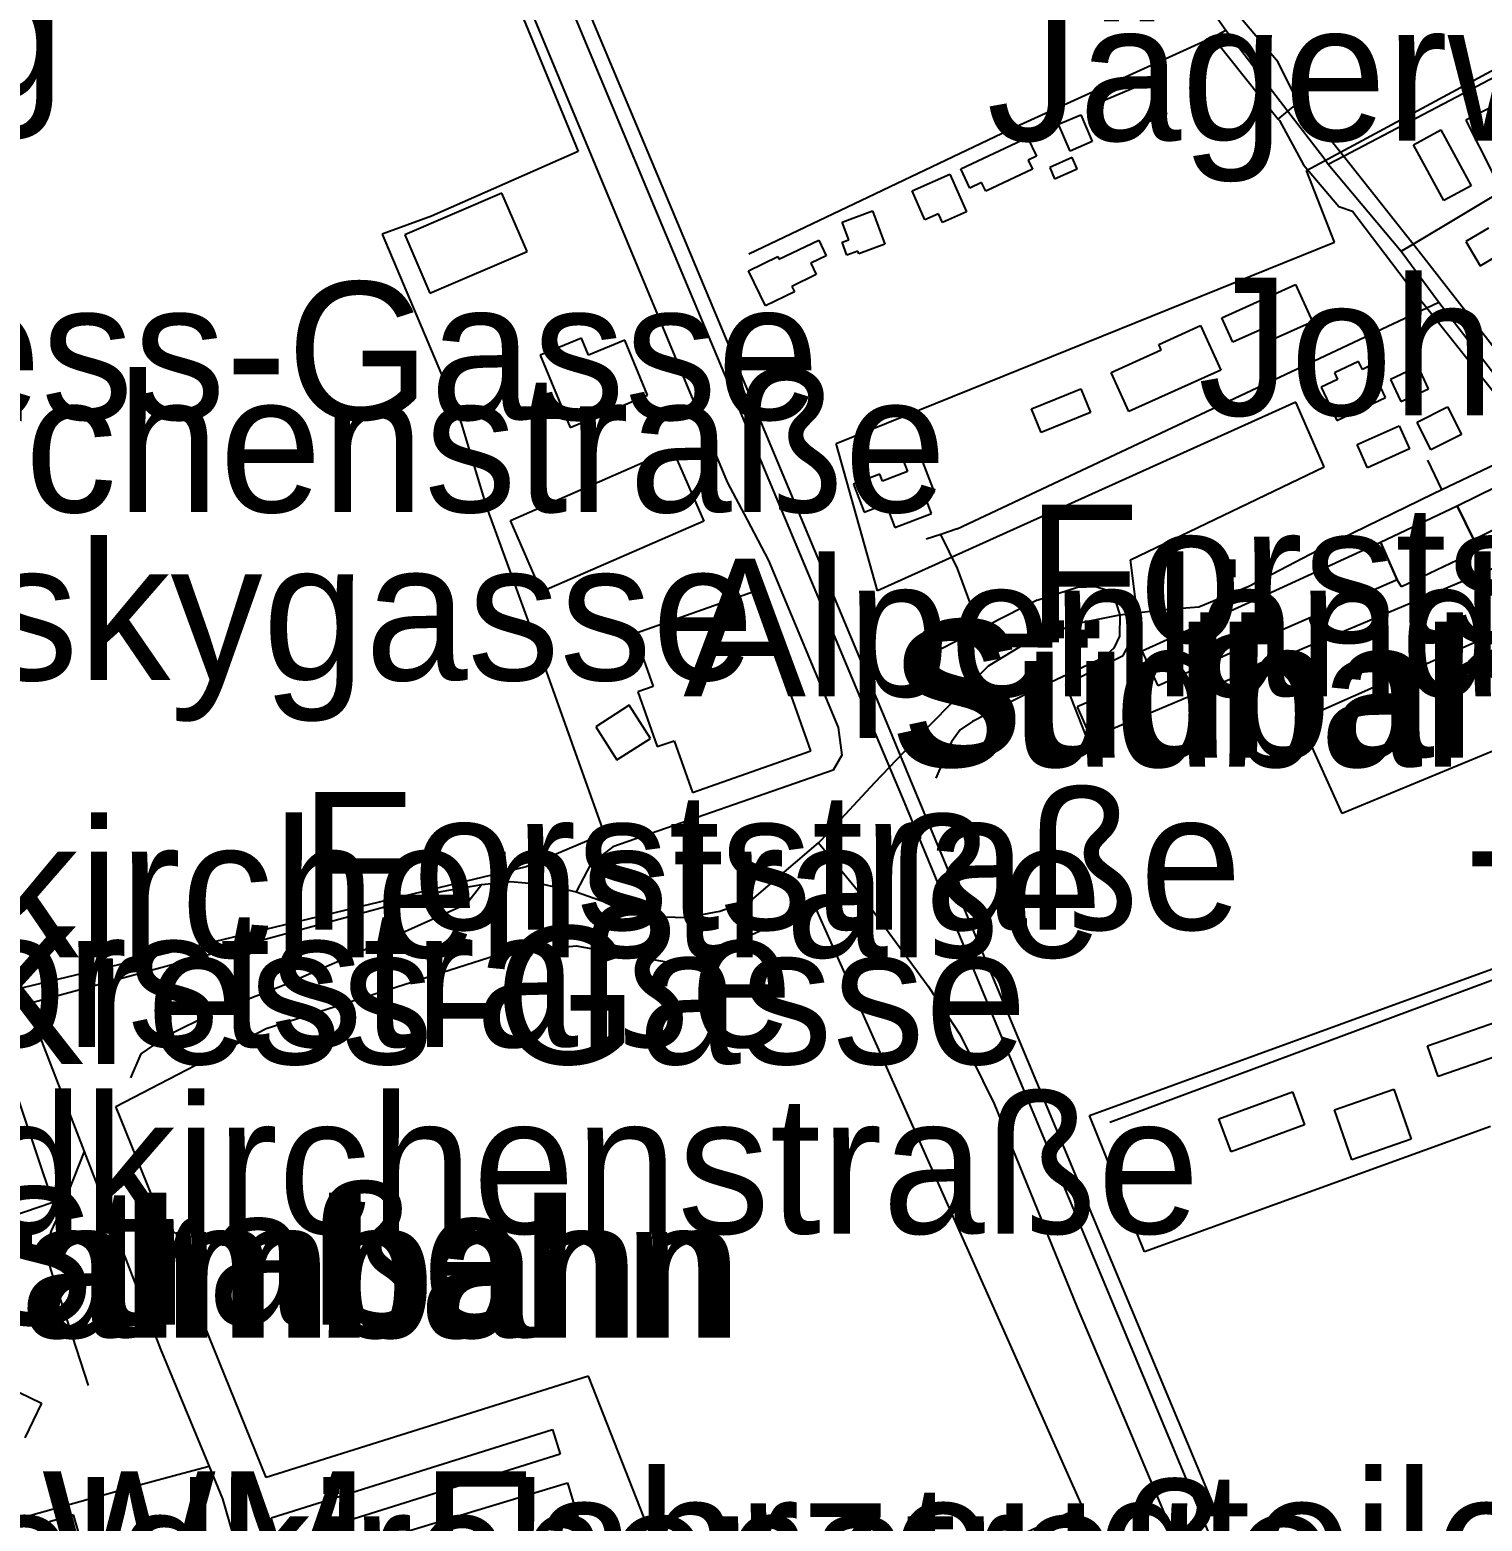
# Model space of a CAD drawing. Extents: x -3657 to 4700, y -7332 to 8131.
# Drawn here: x 1156.5 to 1614.1, y -1244 to -774 of the extents above; entities that cross this region are included whole.
import ezdxf

# ---------------------------------------------------------------- set-up
doc = ezdxf.new("R2010")
doc.units = 0
for name, color, linetype in [('OSM_BUILDING_DETACHED', 9, 'CONTINUOUS'), ('OSM_BUILDING_GARAGE', 9, 'CONTINUOUS'), ('OSM_BUILDING_ROOF', 9, 'CONTINUOUS'), ('OSM_BUILDING_YES', 9, 'CONTINUOUS'), ('OSM_HIGHWAY_CYCLEWAY', 8, 'CONTINUOUS'), ('OSM_HIGHWAY_FOOTWAY', 8, 'CONTINUOUS'), ('OSM_HIGHWAY_RESIDENTIAL', 8, 'CONTINUOUS'), ('OSM_HIGHWAY_SECONDARY', 8, 'CONTINUOUS'), ('OSM_HIGHWAY_SERVICE', 8, 'CONTINUOUS'), ('OSM_HIGHWAY_TRACK', 8, 'CONTINUOUS'), ('OSM_HIGHWAY_UNCLASSIFIED', 8, 'CONTINUOUS'), ('OSM_LABELS', 8, 'CONTINUOUS'), ('OSM_LANDUSE_FARMLAND', 3, 'CONTINUOUS'), ('OSM_LANDUSE_RESIDENTIAL', 3, 'CONTINUOUS'), ('OSM_LEISURE_SWIMMING_POOL', 3, 'CONTINUOUS'), ('OSM_RAILWAY_RAIL', 5, 'CONTINUOUS')]:
    doc.layers.add(name, color=color, linetype=linetype)

msp = doc.modelspace()

# ---------------------------------------------------------------- linework, layer by layer
at = {"layer": 'OSM_BUILDING_DETACHED'}
for p, q in [((1618.481052, -797.596316), (1608.947384, -802.411057)), ((1608.947384, -802.411057), (1617.548163, -819.457239)), ((1592.45118, -810.194701), (1601.097466, -805.513395)), ((1601.097466, -805.513395), (1610.638719, -823.137791)), ((1601.992433, -827.819097), (1592.45118, -810.194701)), ((1610.638719, -823.137791), (1601.992433, -827.819097)), ((1392.50961, -846.288575), (1405.031555, -840.228451)), ((1405.031555, -840.228451), (1407.43583, -845.198864)), ((1382.900097, -849.913529), (1392.107633, -845.443493)), ((1392.107633, -845.443493), (1392.50961, -846.288575)), ((1407.43583, -845.198864), (1402.551437, -847.567316)), ((1388.254727, -860.966305), (1382.900097, -849.913529)), ((1402.551437, -847.567316), (1404.273109, -851.125554)), ((1404.273109, -851.125554), (1396.59005, -854.850584)), ((1396.59005, -854.850584), (1397.401587, -856.529627)), ((1397.401587, -856.529627), (1388.254727, -860.966305))]:
    msp.add_line(p, q, dxfattribs=at)
at = {"layer": 'OSM_BUILDING_GARAGE'}
for p, q in [((1493.602895, -984.25924), (1486.488671, -987.394937)), ((1496.530497, -990.908696), (1493.602895, -984.25924)), ((1486.488671, -987.394937), (1489.423857, -994.044393)), ((1489.423857, -994.044393), (1496.530497, -990.908696))]:
    msp.add_line(p, q, dxfattribs=at)
at = {"layer": 'OSM_BUILDING_ROOF'}
for p, q in [((1170.269723, -1242.075797), (1162.647339, -1244.266337)), ((1172.727088, -1250.648925), (1170.269723, -1242.075797))]:
    msp.add_line(p, q, dxfattribs=at)
at = {"layer": 'OSM_BUILDING_YES'}
for p, q in [((1510.167359, -789.823791), (1491.28205, -797.852065)), ((1514.702867, -800.487384), (1510.167359, -789.823791)), ((1491.28205, -797.852065), (1495.817558, -808.526778)), ((1480.610713, -803.756515), (1487.596002, -800.754252)), ((1484.258839, -812.240688), (1480.610713, -803.756515)), ((1487.596002, -800.754252), (1491.244128, -809.227306)), ((1495.817558, -808.526778), (1514.702867, -800.487384)), ((1449.795046, -817.767076), (1470.857096, -807.870727)), ((1470.857096, -807.870727), (1473.633009, -813.797417)), ((1491.244128, -809.227306), (1484.258839, -812.240688)), ((1452.639219, -823.838319), (1449.795046, -817.767076)), ((1473.633009, -813.797417), (1471.046707, -815.009442)), ((1471.046707, -815.009442), (1472.419495, -817.933868)), ((1434.451681, -824.750117), (1446.389623, -819.468358)), ((1446.389623, -819.468358), (1451.630486, -831.332857)), ((1456.36319, -822.092559), (1452.639219, -823.838319)), ((1457.667717, -824.861312), (1456.36319, -822.092559)), ((1472.419495, -817.933868), (1457.667717, -824.861312)), ((1305.235213, -825.461765), (1274.631911, -838.616125)), ((1313.138222, -843.842286), (1305.235213, -825.461765)), ((1438.471446, -833.834743), (1434.451681, -824.750117)), ((1412.449159, -834.568629), (1422.028333, -831.04375)), ((1422.028333, -831.04375), (1425.903993, -841.540551)), ((1442.77942, -831.92219), (1438.471446, -833.834743)), ((1444.008102, -834.702063), (1442.77942, -831.92219)), ((1451.630486, -831.332857), (1444.008102, -834.702063)), ((1414.519717, -840.172854), (1412.449159, -834.568629)), ((1616.031271, -836.470063), (1608.886708, -840.673231)), ((1274.631911, -838.616125), (1282.53492, -856.996646)), ((1412.403652, -840.951218), (1414.519717, -840.172854)), ((1413.897791, -845.009833), (1412.403652, -840.951218)), ((1608.886708, -840.673231), (1613.399463, -848.3568)), ((1282.53492, -856.996646), (1313.138222, -843.842286)), ((1417.36389, -843.719972), (1413.897791, -845.009833)), ((1417.682437, -844.576173), (1417.36389, -843.719972)), ((1425.903993, -841.540551), (1417.682437, -844.576173)), ((1613.399463, -848.3568), (1620.544025, -844.153632)), ((1532.063699, -864.713574), (1555.294904, -854.250131)), ((1555.294904, -854.250131), (1560.581274, -865.981196)), ((1535.552551, -872.452741), (1532.063699, -864.713574)), ((1512.154488, -873.142149), (1525.36662, -867.193221)), ((1525.36662, -867.193221), (1531.684476, -881.226021)), ((1544.251928, -868.538679), (1535.552551, -872.452741)), ((1546.049446, -872.530577), (1544.251928, -868.538679)), ((1560.581274, -865.981196), (1546.049446, -872.530577)), ((1330.279104, -871.15176), (1317.302091, -876.511356)), ((1332.51652, -876.555834), (1330.279104, -871.15176)), ((1343.976641, -871.830049), (1332.51652, -876.555834)), ((1351.143957, -889.176458), (1343.976641, -871.830049)), ((1512.943272, -874.88791), (1512.154488, -873.142149)), ((1317.302091, -876.511356), (1326.691654, -899.272957)), ((1497.190346, -881.982146), (1512.943272, -874.88791)), ((1575.128271, -878.479506), (1567.551394, -882.059983)), ((1576.3342, -881.02587), (1575.128271, -878.479506)), ((1502.727002, -894.269185), (1497.190346, -881.982146)), ((1531.684476, -881.226021), (1502.727002, -894.269185)), ((1567.551394, -882.059983), (1568.537374, -884.161567)), ((1578.890163, -879.824964), (1576.3342, -881.02587)), ((1583.66079, -889.899225), (1578.890163, -879.824964)), ((1593.892228, -880.13631), (1585.192851, -884.161567)), ((1597.123209, -887.130471), (1593.892228, -880.13631)), ((1472.07061, -893.390746), (1487.596002, -887.108232)), ((1487.596002, -887.108232), (1490.637371, -894.61389)), ((1568.537374, -884.161567), (1563.334433, -886.618975)), ((1563.334433, -886.618975), (1568.317424, -897.149134)), ((1585.192851, -884.161567), (1588.423831, -891.144608)), ((1588.423831, -891.144608), (1597.123209, -887.130471)), ((1326.691654, -899.272957), (1351.143957, -889.176458)), ((1568.317424, -897.149134), (1583.66079, -889.899225)), ((1593.566096, -897.638392), (1603.183193, -892.801412)), ((1603.183193, -892.801412), (1607.567012, -901.507975)), ((1475.104394, -900.896403), (1472.07061, -893.390746)), ((1490.637371, -894.61389), (1475.104394, -900.896403)), ((1597.949915, -906.356074), (1593.566096, -897.638392)), ((1574.695956, -904.677031), (1587.953595, -898.750341)), ((1587.953595, -898.750341), (1591.230082, -906.078087)), ((1607.567012, -901.507975), (1597.949915, -906.356074)), ((1307.897359, -928.595059), (1358.993875, -906.289357)), ((1358.993875, -906.289357), (1368.838506, -928.839688)), ((1577.972444, -912.015896), (1574.695956, -904.677031)), ((1591.230082, -906.078087), (1577.972444, -912.015896)), ((1436.757357, -907.434665), (1431.562001, -909.447293)), ((1431.562001, -909.447293), (1433.025802, -913.22792)), ((1441.490061, -919.677226), (1436.757357, -907.434665)), ((1424.26575, -913.995165), (1415.991102, -917.197579)), ((1425.153131, -916.274661), (1424.26575, -913.995165)), ((1433.025802, -913.22792), (1425.153131, -916.274661)), ((1606.148718, -924.024948), (1625.466341, -914.484423)), ((1415.991102, -917.197579), (1419.388941, -925.970859)), ((1438.463861, -920.855892), (1441.490061, -919.677226)), ((1440.595095, -926.371161), (1438.463861, -920.855892)), ((1419.388941, -925.970859), (1426.15428, -923.357778)), ((1426.15428, -923.357778), (1429.04396, -930.841197)), ((1582.075637, -935.500264), (1606.148718, -924.024948)), ((1611.412334, -934.699661), (1606.148718, -924.024948)), ((1606.148718, -924.024948), (1611.412334, -934.699661)), ((1630.737541, -925.159136), (1611.412334, -934.699661)), ((1317.74199, -951.14539), (1307.897359, -928.595059)), ((1368.838506, -928.839688), (1317.74199, -951.14539)), ((1429.04396, -930.841197), (1440.595095, -926.371161)), ((1611.412334, -934.699661), (1612.898888, -937.979911)), ((1543.766523, -953.035704), (1582.075637, -935.500264)), ((1582.075637, -935.500264), (1587.346838, -947.342524)), ((1587.346838, -947.342524), (1582.075637, -935.500264)), ((1612.898888, -937.979911), (1588.651365, -949.544184)), ((1587.346838, -947.342524), (1548.772267, -964.110719)), ((1588.651365, -949.544184), (1587.346838, -947.342524)), ((1384.856888, -950.967479), (1347.002842, -964.31087)), ((1402.566606, -1001.249824), (1384.856888, -950.967479)), ((1506.981885, -969.670465), (1543.766523, -953.035704)), ((1548.772267, -964.110719), (1543.766523, -953.035704)), ((1543.766523, -953.035704), (1548.772267, -964.110719)), ((1347.002842, -964.31087), (1352.842877, -980.912272)), ((1548.772267, -964.110719), (1511.980045, -980.74548)), ((1511.980045, -980.74548), (1506.981885, -969.670465)), ((1352.842877, -980.912272), (1348.072251, -982.591316)), ((1345.349429, -986.88344), (1334.769105, -993.610733)), ((1352.001002, -997.358002), (1345.349429, -986.88344)), ((1348.072251, -982.591316), (1354.170158, -999.904366)), ((1334.769105, -993.610733), (1341.420678, -1004.085295)), ((1341.420678, -1004.085295), (1352.001002, -997.358002)), ((1354.170158, -999.904366), (1359.486865, -998.025172)), ((1359.486865, -998.025172), (1365.251056, -1014.393065)), ((1365.251056, -1014.393065), (1402.566606, -1001.249824)), ((1596.827415, -1094.231022), (1623.380614, -1084.990724)), ((1600.179746, -1103.871622), (1596.827415, -1094.231022)), ((1626.732946, -1094.631324), (1600.179746, -1103.871622)), ((1147.781795, -1096.010141), (1163.777424, -1143.59045)), ((1531.115641, -1117.215013), (1554.308924, -1108.675243)), ((1554.308924, -1108.675243), (1558.139077, -1119.071969)), ((1567.52864, -1114.368423), (1586.247091, -1107.86352)), ((1586.247091, -1107.86352), (1591.715488, -1123.575363)), ((1534.945794, -1127.622859), (1531.115641, -1117.215013)), ((1572.997037, -1130.091386), (1567.52864, -1114.368423)), ((1558.139077, -1119.071969), (1534.945794, -1127.622859)), ((1591.715488, -1123.575363), (1572.997037, -1130.091386)), ((1163.777424, -1143.59045), (1118.505774, -1158.813035)), ((1137.686877, -1196.007738), (1160.197558, -1206.871483)), ((1160.197558, -1206.871483), (1154.941526, -1217.757466)), ((1232.477475, -1242.965356), (1321.177751, -1215.088788)), ((1321.177751, -1215.088788), (1323.619947, -1222.850194)), ((1323.619947, -1222.850194), (1234.919671, -1250.726762)), ((1237.361868, -1258.632721), (1325.857363, -1231.979297)), ((1325.857363, -1231.979297), (1330.499054, -1247.413153)), ((1234.919671, -1250.726762), (1232.477475, -1242.965356))]:
    msp.add_line(p, q, dxfattribs=at)
at = {"layer": 'OSM_HIGHWAY_CYCLEWAY'}
for p, q in [((1529.196773, -776.269129), (1549.818923, -802.133069)), ((1549.818923, -802.133069), (1550.190562, -802.600088)), ((1550.190562, -802.600088), (1557.812945, -816.499454)), ((1557.812945, -816.499454), (1568.87109, -829.642694)), ((1568.87109, -829.642694), (1573.17148, -831.121587)), ((1573.17148, -831.121587), (1591.852008, -855.58447)), ((1591.852008, -855.58447), (1596.645387, -861.611236)), ((1596.645387, -861.611236), (1618.15492, -888.653842))]:
    msp.add_line(p, q, dxfattribs=at)
at = {"layer": 'OSM_HIGHWAY_FOOTWAY'}
for p, q in [((1549.773416, -784.15285), (1529.591165, -760.24594)), ((1554.604718, -793.926884), (1549.773416, -784.15285)), ((1556.667692, -796.539964), (1554.604718, -793.926884)), ((1552.883045, -799.631183), (1556.667692, -796.539964)), ((1570.334891, -813.775178), (1556.667692, -796.539964)), ((1549.818923, -802.133069), (1552.883045, -799.631183)), ((1592.322244, -841.507193), (1570.334891, -813.775178)), ((1595.811097, -845.910512), (1592.322244, -841.507193)), ((1636.66859, -898.483473), (1595.811097, -845.910512))]:
    msp.add_line(p, q, dxfattribs=at)
at = {"layer": 'OSM_HIGHWAY_RESIDENTIAL'}
for p, q in [((1529.196773, -776.269129), (1533.353057, -774.06747)), ((1467.292399, -804.479282), (1529.196773, -776.269129)), ((1383.021449, -844.576173), (1467.292399, -804.479282)), ((1592.322244, -841.507193), (1649.75937, -807.136841)), ((1588.567936, -843.75333), (1592.322244, -841.507193)), ((1596.645387, -861.611236), (1600.445203, -859.843236)), ((1448.649793, -931.21926), (1596.645387, -861.611236)), ((1298.947694, -1043.392702), (1294.063301, -1049.597378)), ((1294.063301, -1049.597378), (1257.339339, -1066.031989)), ((1257.339339, -1066.031989), (1236.042172, -1075.327885)), ((1236.042172, -1075.327885), (1214.17617, -1083.901013)), ((1214.17617, -1083.901013), (1199.74294, -1091.050847)), ((1199.74294, -1091.050847), (1191.453123, -1096.766266)), ((1191.453123, -1096.766266), (1188.169052, -1104.338641))]:
    msp.add_line(p, q, dxfattribs=at)
at = {"layer": 'OSM_HIGHWAY_SECONDARY'}
for p, q in [((1525.624491, -763.092531), (1533.353057, -774.06747)), ((1533.353057, -774.06747), (1540.406606, -783.407844)), ((1540.406606, -783.407844), (1552.883045, -799.631183)), ((1552.883045, -799.631183), (1564.214231, -814.353392)), ((1564.214231, -814.353392), (1565.549096, -816.288183)), ((1565.549096, -816.288183), (1588.567936, -843.75333)), ((1588.567936, -843.75333), (1600.445203, -859.843236)), ((1600.445203, -859.843236), (1631.943471, -900.774089))]:
    msp.add_line(p, q, dxfattribs=at)
at = {"layer": 'OSM_HIGHWAY_SERVICE'}
for p, q in [((1570.334891, -813.775178), (1723.563764, -733.281171)), ((1565.549096, -816.288183), (1570.334891, -813.775178)), ((1601.416014, -918.865503), (1596.95635, -909.602966)), ((1443.47719, -933.009498), (1438.911344, -934.48839)), ((1448.649793, -931.21926), (1443.47719, -933.009498)), ((1486.602437, -949.677617), (1492.40455, -949.421869)), ((1492.40455, -949.421869), (1495.908572, -950.633894)), ((1473.883296, -953.725113), (1486.602437, -949.677617)), ((1495.908572, -950.633894), (1498.6769, -954.43676)), ((1498.6769, -954.43676), (1499.920752, -958.3953)), ((1499.920752, -958.3953), (1499.791816, -965.066995)), ((1499.791816, -965.066995), (1497.971545, -968.892101)), ((1494.634382, -971.894364), (1471.736893, -982.635794)), ((1497.971545, -968.892101), (1494.634382, -971.894364)), ((1471.736893, -982.635794), (1453.488679, -991.987287)), ((1449.620604, -994.611487), (1446.844691, -998.336517)), ((1453.488679, -991.987287), (1449.620604, -994.611487)), ((1446.844691, -998.336517), (1441.892038, -1009.88967)), ((1496.735278, -1118.238007), (1623.274431, -1071.235911)), ((1155.677219, -1080.943228), (1173.637224, -1127.533903)), ((1173.637224, -1127.533903), (1166.871884, -1144.480009)), ((1173.637224, -1127.533903), (1197.657213, -1189.858659)), ((1166.871884, -1144.480009), (1163.19342, -1152.508283)), ((1163.19342, -1152.508283), (1161.881309, -1156.900483)), ((1161.881309, -1156.900483), (1161.888893, -1160.558796)), ((1161.888893, -1160.558796), (1163.443708, -1165.94063)), ((1163.443708, -1165.94063), (1174.850737, -1201.278378)), ((1197.657213, -1189.858659), (1212.962656, -1226.797614)), ((1212.962656, -1226.797614), (1203.087687, -1229.377336)), ((1212.962656, -1226.797614), (1217.20237, -1237.027547)), ((1203.087687, -1229.377336), (1190.277532, -1232.835498)), ((1190.277532, -1232.835498), (1123.845235, -1251.505126)), ((1190.277532, -1232.835498), (1197.490355, -1257.309501)), ((1217.20237, -1237.027547), (1226.409906, -1268.896013))]:
    msp.add_line(p, q, dxfattribs=at)
at = {"layer": 'OSM_HIGHWAY_TRACK'}
for p, q in [((1448.778729, -943.784286), (1443.47719, -933.009498)), ((1453.511433, -956.582822), (1448.778729, -943.784286)), ((1473.883296, -953.725113), (1453.701044, -963.988404)), ((1453.701044, -963.988404), (1453.511433, -956.582822)), ((1453.701044, -963.988404), (1437.887442, -972.027798)), ((1405.008802, -1030.249461), (1418.220934, -1046.328248)), ((1418.220934, -1046.328248), (1439.487763, -1075.361243)), ((1439.487763, -1075.361243), (1449.613019, -1090.739501)), ((1449.613019, -1090.739501), (1460.276772, -1112.433632)), ((1460.276772, -1112.433632), (1486.42041, -1176.69318)), ((1486.42041, -1176.69318), (1502.704249, -1215.04431)), ((1502.704249, -1215.04431), (1528.536924, -1276.268236))]:
    msp.add_line(p, q, dxfattribs=at)
at = {"layer": 'OSM_HIGHWAY_UNCLASSIFIED'}
for p, q in [((1296.67994, -725.508645), (1376.187849, -916.563768)), ((1601.416014, -918.865503), (1620.377167, -909.780878)), ((1376.187849, -916.563768), (1382.44503, -928.461625)), ((1564.957508, -936.623333), (1598.480827, -920.266559)), ((1598.480827, -920.266559), (1601.416014, -918.865503)), ((1382.44503, -928.461625), (1389.26346, -941.193445)), ((1540.581049, -949.310674), (1564.957508, -936.623333)), ((1389.26346, -941.193445), (1411.174969, -993.866481)), ((1524.759863, -955.860055), (1540.581049, -949.310674)), ((1486.829971, -960.997261), (1499.920752, -958.3953)), ((1499.920752, -958.3953), (1513.876161, -956.660659)), ((1513.876161, -956.660659), (1524.759863, -955.860055)), ((1471.137721, -966.746039), (1486.829971, -960.997261)), ((1458.517177, -974.429608), (1471.137721, -966.746039)), ((1438.820331, -994.400217), (1458.517177, -974.429608)), ((1411.174969, -993.866481), (1412.327807, -1002.573044)), ((1422.726104, -1011.224009), (1438.820331, -994.400217)), ((1412.327807, -1002.573044), (1409.582232, -1007.365545)), ((1409.582232, -1007.365545), (1340.123735, -1031.461486)), ((1408.171522, -1026.924733), (1422.726104, -1011.224009)), ((1405.008802, -1030.249461), (1408.171522, -1026.924733)), ((1340.123735, -1031.461486), (1333.244629, -1036.809962)), ((1383.931584, -1048.229681), (1405.008802, -1030.249461)), ((1333.244629, -1036.809962), (1328.5726, -1045.683317)), ((1286.046526, -1045.549883), (1298.947694, -1043.392702)), ((1298.947694, -1043.392702), (1307.935281, -1042.436425)), ((1307.935281, -1042.436425), (1318.659709, -1043.303746)), ((1318.659709, -1043.303746), (1328.5726, -1045.683317)), ((1237.961041, -1058.581929), (1286.046526, -1045.549883)), ((1328.5726, -1045.683317), (1343.809783, -1051.076271)), ((1343.809783, -1051.076271), (1352.986982, -1053.489201)), ((1363.294265, -1053.767188), (1373.920095, -1051.810158)), ((1373.920095, -1051.810158), (1383.931584, -1048.229681)), ((1352.986982, -1053.489201), (1363.294265, -1053.767188)), ((1155.677219, -1080.943228), (1237.961041, -1058.581929))]:
    msp.add_line(p, q, dxfattribs=at)
at = {"layer": 'OSM_LANDUSE_FARMLAND'}
for p, q in [((1297.582491, -735.471711), (1329.293124, -812.363003)), ((1329.293124, -812.363003), (1283.050663, -832.756152)), ((1283.050663, -832.756152), (1267.449426, -838.360376)), ((1267.449426, -838.360376), (1288.549398, -888.108987)), ((1288.549398, -888.108987), (1292.364382, -897.994216)), ((1292.364382, -897.994216), (1300.221884, -924.080545)), ((1300.221884, -924.080545), (1317.02905, -970.22644)), ((1317.02905, -970.22644), (1337.44642, -1027.347274)), ((1337.44642, -1027.347274), (1312.857596, -1037.788477)), ((1312.857596, -1037.788477), (1149.063569, -1077.195959)), ((1362.86195, -1068.767384), (1403.673937, -1050.075517)), ((1403.673937, -1050.075517), (1488.013147, -1239.451596)), ((1230.945414, -1088.704634), (1305.697865, -1064.942278)), ((1305.697865, -1064.942278), (1328.587769, -1062.662782)), ((1328.587769, -1062.662782), (1362.86195, -1068.767384)), ((1183.61079, -1113.34543), (1230.945414, -1088.704634)), ((1230.915076, -1230.300254), (1183.61079, -1113.34543)), ((1332.51652, -1198.309473), (1230.915076, -1230.300254)), ((1369.98376, -1293.803676), (1332.51652, -1198.309473)), ((1488.013147, -1239.451596), (1369.98376, -1293.803676))]:
    msp.add_line(p, q, dxfattribs=at)
at = {"layer": 'OSM_LANDUSE_RESIDENTIAL'}
for p, q in [((1558.723081, -818.323051), (1695.6757, -744.367305)), ((1567.566563, -840.873382), (1558.723081, -818.323051)), ((1410.515121, -904.354565), (1567.566563, -840.873382)), ((1555.35558, -891.333639), (1423.537641, -950.745089)), ((1564.312829, -911.682311), (1555.35558, -891.333639)), ((1423.537641, -950.745089), (1410.515121, -904.354565)), ((1503.280668, -940.982174), (1564.312829, -911.682311)), ((1645.845788, -931.830832), (1489.749989, -997.62487)), ((1505.927645, -961.831223), (1503.280668, -940.982174)), ((1556.584263, -991.442432), (1656.016551, -947.298046)), ((1500.929485, -971.182716), (1505.927645, -961.831223)), ((1482.939143, -980.256222), (1500.929485, -971.182716)), ((1674.932198, -977.598663), (1570.008759, -1020.942446)), ((1489.749989, -997.62487), (1482.939143, -980.256222)), ((1570.008759, -1020.942446), (1556.584263, -991.442432)), ((1490.402253, -1116.158662), (1621.613434, -1068.344843)), ((1507.725162, -1159.135501), (1490.402253, -1116.158662)), ((1616.751795, -1119.650182), (1507.725162, -1159.135501))]:
    msp.add_line(p, q, dxfattribs=at)
at = {"layer": 'OSM_LEISURE_SWIMMING_POOL'}
for p, q in [((1484.918687, -814.264436), (1477.812047, -817.377894)), ((1477.812047, -817.377894), (1479.374446, -820.947251)), ((1479.374446, -820.947251), (1486.481086, -817.833793)), ((1486.481086, -817.833793), (1484.918687, -814.264436))]:
    msp.add_line(p, q, dxfattribs=at)
at = {"layer": 'OSM_RAILWAY_RAIL'}
for p, q in [((1191.43037, -430.452907), (1358.607067, -830.443298)), ((1186.985876, -432.554492), (1354.283924, -832.289133)), ((1358.607067, -830.443298), (1426.905142, -993.521777)), ((1354.283924, -832.289133), (1423.037067, -996.323889)), ((1423.037067, -996.323889), (1431.486157, -1016.172184)), ((1426.905142, -993.521777), (1435.043269, -1013.136562)), ((1435.043269, -1013.136562), (1464.888125, -1084.579302)), ((1431.486157, -1016.172184), (1460.51189, -1086.425138)), ((1464.888125, -1084.579302), (1889.215985, -2100.467272)), ((1460.51189, -1086.425138), (1884.83975, -2102.168554))]:
    msp.add_line(p, q, dxfattribs=at)

# ---------------------------------------------------------------- texts
at = {"layer": 'OSM_LABELS'}
for s, p in [('Christophorusweg', (699.585635, -795.53921)), ('Jägerweg', (1457.995455, -808.902853)), ('Johann-Joseph-Fux-Gasse', (1524.543817, -895.523379)), ('Wilhelm-Kress-Gasse', (843.933521, -896.832063)), ('Feldkirchenstraße', (980.687332, -925.975499)), ('Forststraße', (1470.590249, -967.079347)), ('Brumovskygasse', (942.689596, -978.952547)), ('Alpenländische Schilderfabrik', (1362.361376, -984.073915)), ('Südbahn', (1430.974206, -1003.32917)), ('Südbahn', (1427.261612, -1006.248036)), ('Forststraße', (1241.640579, -1057.584706)), ('Feldkirchenstraße', (1029.876886, -1066.307133)), ('Tomibauerweg', (1609.704174, -1076.27649)), ('Forststraße', (1100.138589, -1094.526435)), ('Wilhelm-Kress-Gasse', (909.447681, -1099.935322)), ('Feldkirchenstraße', (1060.465658, -1153.370493)), ('Wagnitzer Straße', (860.711182, -1182.118593)), ('Koralmbahn', (1062.920808, -1186.196918)), ('Koralmbahn', (1067.81218, -1186.187866)), ('WM Fahrzeugteile Austria', (1160.357675, -1271.761135)), ('Feldkirchenstraße', (1103.050581, -1275.863302))]:
    msp.add_text(s, height=43.418293, dxfattribs=at).set_placement(p)

doc.saveas('drawing.dxf')
